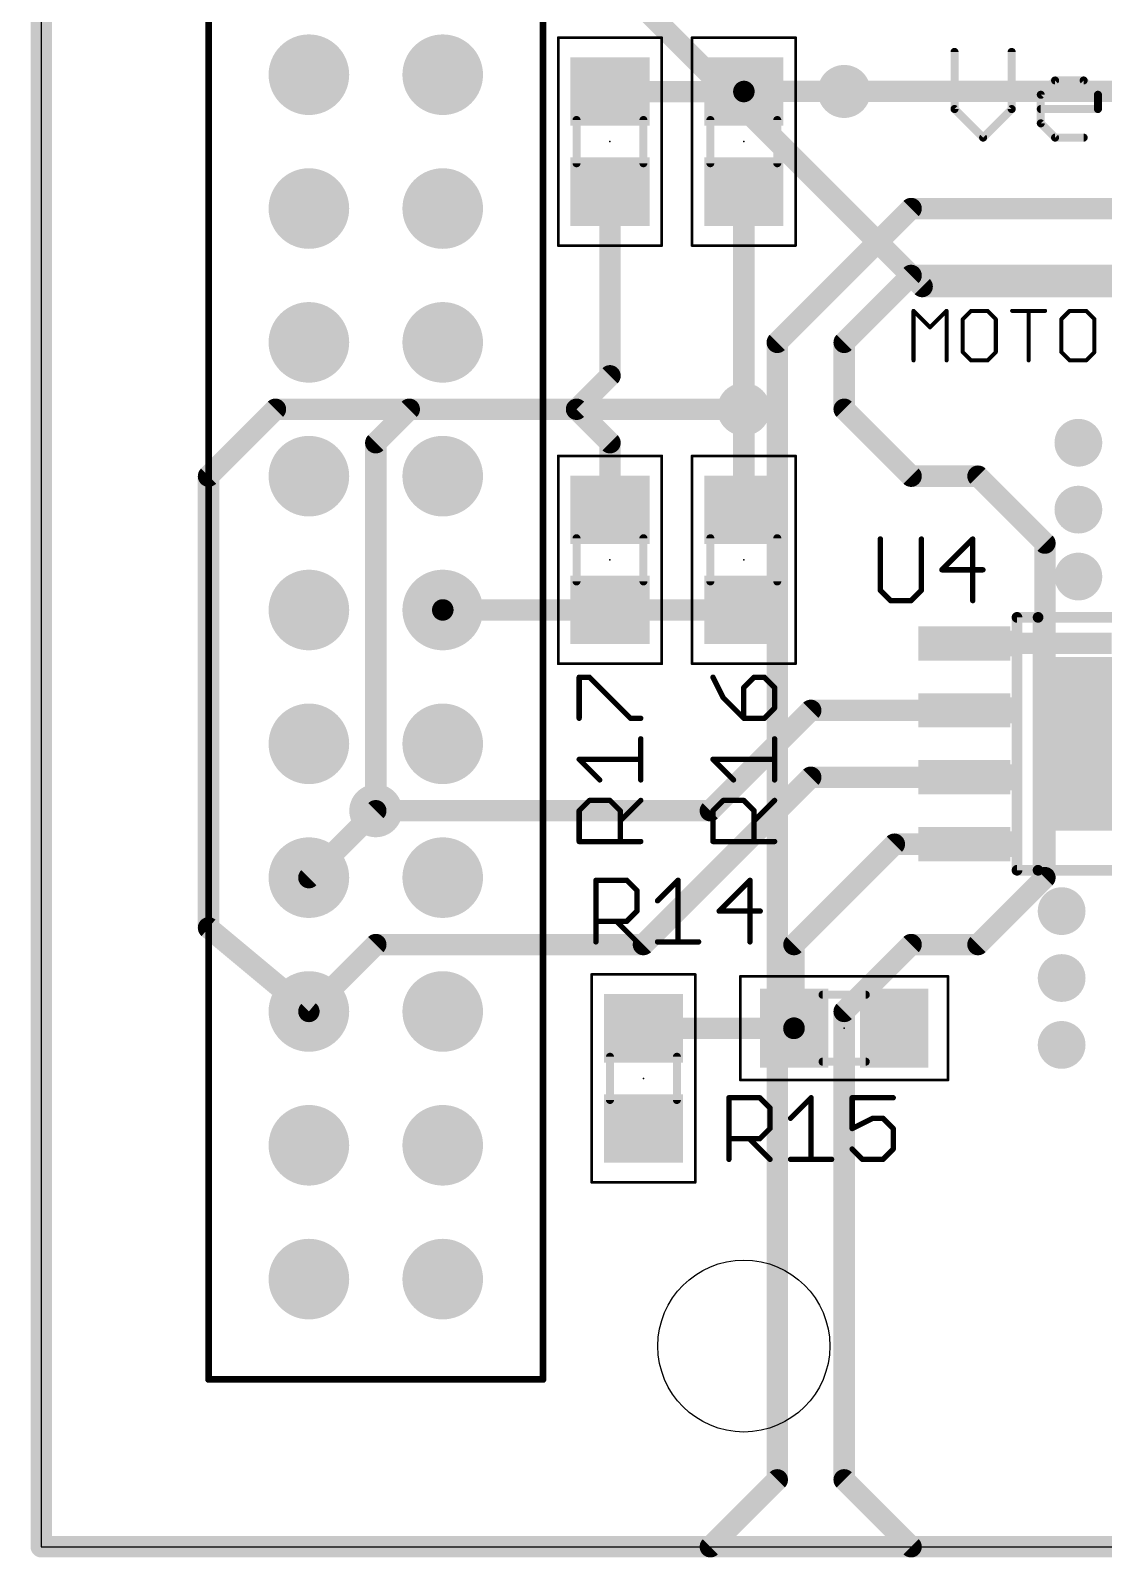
# Model space of a CAD drawing. Extents: x -0.01 to 2.71, y -0.01 to 2.3.
# Drawn here: x -0.008 to 0.794, y -0.008 to 1.133 of the extents above; entities that cross this region are included whole.
import ezdxf

# ---------------------------------------------------------------- set-up
doc = ezdxf.new("R2010")
doc.units = 0
for name, color, linetype in [('1', 22, 'CONTINUOUS'), ('16', 175, 'CONTINUOUS'), ('17', 82, 'CONTINUOUS'), ('18', 82, 'CONTINUOUS'), ('20', 7, 'CONTINUOUS'), ('21', 253, 'CONTINUOUS'), ('23', 7, 'CONTINUOUS'), ('25', 253, 'CONTINUOUS'), ('39', 22, 'CONTINUOUS'), ('51', 253, 'CONTINUOUS')]:
    doc.layers.add(name, color=color, linetype=linetype)

# ---------------------------------------------------------------- blocks, each defined once
blk = doc.blocks.new('ROUNDP')
at = {"const_width": 0.5}
blk.add_lwpolyline([(0, -0.25, 1), (0, 0.25, 1), (0, -0.25)], format="xyb", dxfattribs=at)
blk = doc.blocks.new('RECT')
blk.add_solid([(-0.5, -0.5), (0.5, -0.5), (-0.5, 0.5), (0.5, 0.5)])
blk = doc.blocks.new('ROUNDV')
at = {"const_width": 0.5}
blk.add_lwpolyline([(0, -0.25, 1), (0, 0.25, 1), (0, -0.25)], format="xyb", dxfattribs=at)

msp = doc.modelspace()

# ---------------------------------------------------------------- linework, layer by layer
at = {"layer": '1', "const_width": 0.016}
for points in [[(0, 0), (0, 2.25)], [(0.525, 1.087402), (0.425, 1.087402)], [(0.525, 1.087402), (0.525098, 1.0875)], [(0.525098, 1.0875), (0.6, 1.0875)], [(0.425, 0.875), (0.425, 1.012598)], [(0.525, 0.85), (0.525, 1.012598)], [(0.65, 1), (0.55, 0.9)], [(1.5, 1), (0.65, 1)], [(0.65, 0.95), (0.6, 0.9)], [(1.5, 0.95), (0.65, 0.95)], [(0.55, 0.9), (0.55, 0.05)], [(0.6, 0.9), (0.6, 0.85)], [(0.4, 0.85), (0.425, 0.875)], [(0.175, 0.85), (0.125, 0.8)], [(0.4, 0.85), (0.175, 0.85)], [(0.425, 0.825), (0.4, 0.85)], [(0.525, 0.774902), (0.525, 0.85)], [(0.6, 0.85), (0.65, 0.8)], [(0.425, 0.825), (0.425, 0.774902)], [(0.125, 0.8), (0.125, 0.4625)], [(0.65, 0.8), (0.7, 0.8)], [(0.7, 0.8), (0.75, 0.75)], [(0.75, 0.75), (0.75, 0.5)], [(0.3, 0.7), (0.300098, 0.700098)], [(0.300098, 0.700098), (0.425, 0.700098)], [(0.425, 0.700098), (0.525, 0.700098)], [(0.689764, 0.675), (0.8, 0.675)], [(0.5, 0.55), (0.575, 0.625)], [(0.575, 0.625), (0.689764, 0.625)], [(0.45, 0.45), (0.575, 0.575)], [(0.575, 0.575), (0.689764, 0.575)], [(0.25, 0.55), (0.5, 0.55)], [(0.5625, 0.45), (0.6375, 0.525)], [(0.6375, 0.525), (0.689764, 0.525)], [(0.75, 0.5), (0.7, 0.45)], [(0.125, 0.4625), (0.2, 0.4)], [(0.2, 0.4), (0.25, 0.45)], [(0.25, 0.45), (0.45, 0.45)], [(0.5625, 0.387598), (0.5625, 0.45)], [(0.65, 0.45), (0.6, 0.4)], [(0.7, 0.45), (0.65, 0.45)], [(0.6, 0.4), (0.6, 0.05)], [(0.562402, 0.387303), (0.45, 0.387402)], [(0.562598, 0.3875), (0.562402, 0.387303)], [(0.562598, 0.3875), (0.5625, 0.387598)], [(0.55, 0.05), (0.5, 0)], [(0.6, 0.05), (0.65, 0)], [(0.5, 0), (0, 0)], [(0.65, 0), (1.55, 0)]]:
    msp.add_lwpolyline(points, dxfattribs=at)
at = {"layer": '1', "const_width": 0.008}
for points in [[(0.425, 1.091402, 1), (0.425, 1.083402)], [(0.525098, 1.0915, 1), (0.525098, 1.0835)], [(0.527927, 1.084672, 1), (0.52227, 1.090328)], [(0.525, 1.083402, 1), (0.525, 1.091402)], [(0.6, 1.0835, 1), (0.6, 1.0915)], [(0.522172, 1.09023, 1), (0.527828, 1.084573)], [(0.429, 1.012598, 1), (0.421, 1.012598)], [(0.529, 1.012598, 1), (0.521, 1.012598)], [(0.65, 1.004, 1), (0.65, 0.996)], [(0.652828, 0.997172, 1), (0.647172, 1.002828)], [(0.65, 0.954, 1), (0.65, 0.946)], [(0.652828, 0.947172, 1), (0.647172, 0.952828)], [(0.554, 0.9, 1), (0.546, 0.9)], [(0.547172, 0.902828, 1), (0.552828, 0.897172)], [(0.604, 0.9, 1), (0.596, 0.9)], [(0.597172, 0.902828, 1), (0.602828, 0.897172)], [(0.421, 0.875, 1), (0.429, 0.875)], [(0.427828, 0.872172, 1), (0.422172, 0.877828)], [(0.175, 0.854, 1), (0.175, 0.846)], [(0.177828, 0.847172, 1), (0.172172, 0.852828)], [(0.402828, 0.852828, 1), (0.397172, 0.847172)], [(0.397172, 0.852828, 1), (0.402828, 0.847172)], [(0.4, 0.846, 1), (0.4, 0.854)], [(0.529, 0.85, 1), (0.521, 0.85)], [(0.602828, 0.852828, 1), (0.597172, 0.847172)], [(0.521, 0.85, 1), (0.529, 0.85)], [(0.596, 0.85, 1), (0.604, 0.85)], [(0.429, 0.825, 1), (0.421, 0.825)], [(0.422172, 0.822172, 1), (0.427828, 0.827828)], [(0.129, 0.8, 1), (0.121, 0.8)], [(0.122172, 0.802828, 1), (0.127828, 0.797172)], [(0.65, 0.804, 1), (0.65, 0.796)], [(0.647172, 0.797172, 1), (0.652828, 0.802828)], [(0.702828, 0.802828, 1), (0.697172, 0.797172)], [(0.7, 0.796, 1), (0.7, 0.804)], [(0.421, 0.774902, 1), (0.429, 0.774902)], [(0.521, 0.774902, 1), (0.529, 0.774902)], [(0.754, 0.75, 1), (0.746, 0.75)], [(0.747172, 0.747172, 1), (0.752828, 0.752828)], [(0.300098, 0.704098, 1), (0.300098, 0.696098)], [(0.302927, 0.69727, 1), (0.29727, 0.702927)], [(0.425, 0.704098, 1), (0.425, 0.696098)], [(0.425, 0.696098, 1), (0.425, 0.704098)], [(0.525, 0.696098, 1), (0.525, 0.704098)], [(0.297172, 0.702828, 1), (0.302828, 0.697172)], [(0.689764, 0.679, 1), (0.689764, 0.671)], [(0.575, 0.629, 1), (0.575, 0.621)], [(0.577828, 0.622172, 1), (0.572172, 0.627828)], [(0.689764, 0.621, 1), (0.689764, 0.629)], [(0.575, 0.579, 1), (0.575, 0.571)], [(0.577828, 0.572172, 1), (0.572172, 0.577828)], [(0.689764, 0.571, 1), (0.689764, 0.579)], [(0.25, 0.554, 1), (0.25, 0.546)], [(0.497172, 0.552828, 1), (0.502828, 0.547172)], [(0.5, 0.546, 1), (0.5, 0.554)], [(0.6375, 0.529, 1), (0.6375, 0.521)], [(0.640328, 0.522172, 1), (0.634672, 0.527828)], [(0.689764, 0.521, 1), (0.689764, 0.529)], [(0.746, 0.5, 1), (0.754, 0.5)], [(0.752828, 0.497172, 1), (0.747172, 0.502828)], [(0.127561, 0.465573, 1), (0.122439, 0.459427)], [(0.121, 0.4625, 1), (0.129, 0.4625)], [(0.25, 0.454, 1), (0.25, 0.446)], [(0.252828, 0.447172, 1), (0.247172, 0.452828)], [(0.447172, 0.452828, 1), (0.452828, 0.447172)], [(0.45, 0.446, 1), (0.45, 0.454)], [(0.5665, 0.45, 1), (0.5585, 0.45)], [(0.559672, 0.452828, 1), (0.565328, 0.447172)], [(0.65, 0.454, 1), (0.65, 0.446)], [(0.652828, 0.447172, 1), (0.647172, 0.452828)], [(0.697172, 0.452828, 1), (0.702828, 0.447172)], [(0.7, 0.446, 1), (0.7, 0.454)], [(0.197172, 0.402828, 1), (0.202828, 0.397172)], [(0.197439, 0.396927, 1), (0.202561, 0.403073)], [(0.604, 0.4, 1), (0.596, 0.4)], [(0.597172, 0.402828, 1), (0.602828, 0.397172)], [(0.450004, 0.391402, 1), (0.449996, 0.383402)], [(0.559573, 0.390132, 1), (0.56523, 0.384475)], [(0.565328, 0.390427, 1), (0.559672, 0.38477)], [(0.5585, 0.387598, 1), (0.5665, 0.387598)], [(0.565427, 0.384672, 1), (0.55977, 0.390328)], [(0.55977, 0.384672, 1), (0.565427, 0.390328)], [(0.562398, 0.383303, 1), (0.562405, 0.391303)], [(0.552828, 0.047172, 1), (0.547172, 0.052828)], [(0.602828, 0.052828, 1), (0.597172, 0.047172)], [(0.546, 0.05, 1), (0.554, 0.05)], [(0.596, 0.05, 1), (0.604, 0.05)], [(0, 0.004, 1), (0, -0.004)], [(-0.004, 0, 1), (0.004, 0)], [(0.497172, 0.002828, 1), (0.502828, -0.002828)], [(0.5, -0.004, 1), (0.5, 0.004)], [(0.65, 0.004, 1), (0.65, -0.004)], [(0.647172, -0.002828, 1), (0.652828, 0.002828)]]:
    msp.add_lwpolyline(points, format="xyb", dxfattribs=at)
at = {"layer": '16', "const_width": 0.016}
for points in [[(0, 0), (0, 2.25)], [(0.3, 1.3), (0.658268, 0.941732)], [(0.6, 1.0875), (1.875, 1.0875)], [(0.658268, 0.941732), (1.85, 0.941732)], [(0.275, 0.85), (0.25, 0.825)], [(0.525, 0.85), (0.275, 0.85)], [(0.25, 0.825), (0.25, 0.55)], [(0.2, 0.5), (0.25, 0.55)], [(2.7, 0), (0, 0)]]:
    msp.add_lwpolyline(points, dxfattribs=at)
at = {"layer": '16', "const_width": 0.008}
for points in [[(0.6, 1.0915, 1), (0.6, 1.0835)], [(0.658268, 0.945732, 1), (0.658268, 0.937732)], [(0.655439, 0.938904, 1), (0.661096, 0.944561)], [(0.275, 0.854, 1), (0.275, 0.846)], [(0.277828, 0.847172, 1), (0.272172, 0.852828)], [(0.525, 0.846, 1), (0.525, 0.854)], [(0.254, 0.825, 1), (0.246, 0.825)], [(0.247172, 0.827828, 1), (0.252828, 0.822172)], [(0.246, 0.55, 1), (0.254, 0.55)], [(0.252828, 0.547172, 1), (0.247172, 0.552828)], [(0.197172, 0.502828, 1), (0.202828, 0.497172)], [(0, 0.004, 1), (0, -0.004)], [(-0.004, 0, 1), (0.004, 0)]]:
    msp.add_lwpolyline(points, format="xyb", dxfattribs=at)
at = {"layer": '20'}
for p, q in [((0, 2.299508), (0, 0)), ((0, 0), (2.699213, 0))]:
    msp.add_line(p, q, dxfattribs=at)
msp.add_circle((0.525, 0.15), 0.06425, dxfattribs=at)
at = {"layer": '21'}
for points, const_width in [([(0.125, 0.125), (0.125, 2.175)], 0.005), ([(0.375, 2.175), (0.375, 0.125)], 0.005), ([(0.729134, 0.694488), (0.744882, 0.694488)], 0.008), ([(0.744882, 0.694488), (0.870866, 0.694488)], 0.008), ([(0.744882, 0.505512), (0.744882, 0.694488)], 0.008), ([(0.744882, 0.505512), (0.729134, 0.505512)], 0.008), ([(0.870866, 0.505512), (0.744882, 0.505512)], 0.008), ([(0.375, 0.125), (0.125, 0.125)], 0.005)]:
    msp.add_lwpolyline(points, dxfattribs=dict(at, const_width=const_width))
for points, const_width in [([(0.729134, 0.696488, 1), (0.729134, 0.692488)], 0.004), ([(0.744882, 0.696488, 1), (0.744882, 0.692488)], 0.004), ([(0.746882, 0.694488, 1), (0.742882, 0.694488)], 0.004), ([(0.744882, 0.692488, 1), (0.744882, 0.696488)], 0.004), ([(0.729134, 0.507512, 1), (0.729134, 0.503512)], 0.004), ([(0.744882, 0.507512, 1), (0.744882, 0.503512)], 0.004), ([(0.742882, 0.505512, 1), (0.746882, 0.505512)], 0.004), ([(0.744882, 0.503512, 1), (0.744882, 0.507512)], 0.004), ([(0.125, 0.12625, 1), (0.125, 0.12375)], 0.0025), ([(0.12375, 0.125, 1), (0.12625, 0.125)], 0.0025), ([(0.37375, 0.125, 1), (0.37625, 0.125)], 0.0025), ([(0.375, 0.12375, 1), (0.375, 0.12625)], 0.0025)]:
    msp.add_lwpolyline(points, format="xyb", dxfattribs=dict(at, const_width=const_width))
at = {"layer": '23'}
for p in [(0.425, 1.05), (0.525, 1.05), (0.425, 0.7375), (0.525, 0.7375), (0.6, 0.3875), (0.45, 0.35)]:
    msp.add_point(p, dxfattribs=at)
at = {"layer": '25', "const_width": 0.004}
for points in [[(0.627, 0.753039), (0.627, 0.714673)], [(0.657693, 0.714673), (0.657693, 0.753039)], [(0.696059, 0.753039), (0.673039, 0.73002)], [(0.696059, 0.707), (0.696059, 0.753039)], [(0.673039, 0.73002), (0.703732, 0.73002)], [(0.627, 0.714673), (0.634673, 0.707)], [(0.634673, 0.707), (0.65002, 0.707)], [(0.65002, 0.707), (0.657693, 0.714673)], [(0.401961, 0.619078), (0.401961, 0.649771)], [(0.401961, 0.649771), (0.409634, 0.649771)], [(0.409634, 0.649771), (0.440327, 0.619078)], [(0.501961, 0.649771), (0.509634, 0.634425)], [(0.532654, 0.649771), (0.52498, 0.642098)], [(0.540327, 0.649771), (0.532654, 0.649771)], [(0.548, 0.642098), (0.540327, 0.649771)], [(0.52498, 0.642098), (0.52498, 0.619078)], [(0.548, 0.626752), (0.548, 0.642098)], [(0.509634, 0.634425), (0.52498, 0.619078)], [(0.540327, 0.619078), (0.548, 0.626752)], [(0.440327, 0.619078), (0.448, 0.619078)], [(0.52498, 0.619078), (0.540327, 0.619078)], [(0.448, 0.573039), (0.448, 0.603732)], [(0.548, 0.573039), (0.548, 0.603732)], [(0.417307, 0.573039), (0.401961, 0.588386)], [(0.401961, 0.588386), (0.448, 0.588386)], [(0.517307, 0.573039), (0.501961, 0.588386)], [(0.501961, 0.588386), (0.548, 0.588386)], [(0.401961, 0.55002), (0.409634, 0.557693)], [(0.409634, 0.557693), (0.42498, 0.557693)], [(0.42498, 0.557693), (0.432654, 0.55002)], [(0.432654, 0.542346), (0.448, 0.557693)], [(0.501961, 0.55002), (0.509634, 0.557693)], [(0.509634, 0.557693), (0.52498, 0.557693)], [(0.52498, 0.557693), (0.532654, 0.55002)], [(0.532654, 0.542346), (0.548, 0.557693)], [(0.401961, 0.527), (0.401961, 0.55002)], [(0.432654, 0.55002), (0.432654, 0.527)], [(0.501961, 0.527), (0.501961, 0.55002)], [(0.532654, 0.55002), (0.532654, 0.527)], [(0.448, 0.527), (0.401961, 0.527)], [(0.548, 0.527), (0.501961, 0.527)], [(0.4145, 0.452), (0.4145, 0.498039)], [(0.4145, 0.498039), (0.43752, 0.498039)], [(0.43752, 0.498039), (0.445193, 0.490366)], [(0.445193, 0.490366), (0.445193, 0.47502)], [(0.460539, 0.482693), (0.475886, 0.498039)], [(0.475886, 0.498039), (0.475886, 0.452)], [(0.529598, 0.498039), (0.506578, 0.47502)], [(0.529598, 0.452), (0.529598, 0.498039)], [(0.43752, 0.467346), (0.4145, 0.467346)], [(0.429846, 0.467346), (0.445193, 0.452)], [(0.445193, 0.47502), (0.43752, 0.467346)], [(0.506578, 0.47502), (0.537271, 0.47502)], [(0.460539, 0.452), (0.491232, 0.452)], [(0.513882, 0.2895), (0.513882, 0.335539)], [(0.513882, 0.335539), (0.536902, 0.335539)], [(0.536902, 0.335539), (0.544575, 0.327866)], [(0.559921, 0.320193), (0.575268, 0.335539)], [(0.575268, 0.335539), (0.575268, 0.2895)], [(0.636653, 0.335539), (0.605961, 0.335539)], [(0.605961, 0.335539), (0.605961, 0.31252)], [(0.544575, 0.327866), (0.544575, 0.31252)], [(0.605961, 0.31252), (0.621307, 0.320193)], [(0.621307, 0.320193), (0.62898, 0.320193)], [(0.62898, 0.320193), (0.636653, 0.31252)], [(0.544575, 0.31252), (0.536902, 0.304846)], [(0.636653, 0.31252), (0.636653, 0.297173)], [(0.536902, 0.304846), (0.513882, 0.304846)], [(0.529228, 0.304846), (0.544575, 0.2895)], [(0.613634, 0.2895), (0.605961, 0.297173)], [(0.636653, 0.297173), (0.62898, 0.2895)], [(0.559921, 0.2895), (0.590614, 0.2895)], [(0.62898, 0.2895), (0.613634, 0.2895)]]:
    msp.add_lwpolyline(points, dxfattribs=at)
at = {"layer": '25', "const_width": 0.002}
for points in [[(0.628, 0.753039, 1), (0.626, 0.753039)], [(0.658693, 0.753039, 1), (0.656693, 0.753039)], [(0.697059, 0.753039, 1), (0.695059, 0.753039)], [(0.696766, 0.752332, 1), (0.695352, 0.753746)], [(0.673039, 0.73102, 1), (0.673039, 0.72902)], [(0.672332, 0.730727, 1), (0.673746, 0.729312)], [(0.703732, 0.72902, 1), (0.703732, 0.73102)], [(0.627707, 0.71538, 1), (0.626293, 0.713966)], [(0.626, 0.714673, 1), (0.628, 0.714673)], [(0.634673, 0.708, 1), (0.634673, 0.706)], [(0.633966, 0.706293, 1), (0.63538, 0.707707)], [(0.649312, 0.707707, 1), (0.650727, 0.706293)], [(0.65002, 0.706, 1), (0.65002, 0.708)], [(0.656693, 0.714673, 1), (0.658693, 0.714673)], [(0.6584, 0.713966, 1), (0.656986, 0.71538)], [(0.695059, 0.707, 1), (0.697059, 0.707)], [(0.402961, 0.649771, 1), (0.400961, 0.649771)], [(0.401961, 0.650771, 1), (0.401961, 0.648771)], [(0.410341, 0.650478, 1), (0.408927, 0.649064)], [(0.409634, 0.648771, 1), (0.409634, 0.650771)], [(0.502855, 0.650218, 1), (0.501066, 0.649324)], [(0.532654, 0.650771, 1), (0.532654, 0.648771)], [(0.533361, 0.649064, 1), (0.531947, 0.650478)], [(0.541034, 0.650478, 1), (0.53962, 0.649064)], [(0.540327, 0.648771, 1), (0.540327, 0.650771)], [(0.52598, 0.642098, 1), (0.52398, 0.642098)], [(0.524273, 0.642805, 1), (0.525688, 0.641391)], [(0.549, 0.642098, 1), (0.547, 0.642098)], [(0.547293, 0.641391, 1), (0.548707, 0.642805)], [(0.510341, 0.635132, 1), (0.508927, 0.633718)], [(0.50874, 0.633978, 1), (0.510528, 0.634872)], [(0.547, 0.626752, 1), (0.549, 0.626752)], [(0.548707, 0.626044, 1), (0.547293, 0.627459)], [(0.400961, 0.619078, 1), (0.402961, 0.619078)], [(0.440327, 0.620078, 1), (0.440327, 0.618078)], [(0.43962, 0.618371, 1), (0.441034, 0.619786)], [(0.448, 0.618078, 1), (0.448, 0.620078)], [(0.52498, 0.620078, 1), (0.52498, 0.618078)], [(0.52398, 0.619078, 1), (0.52598, 0.619078)], [(0.524273, 0.618371, 1), (0.525688, 0.619786)], [(0.53962, 0.619786, 1), (0.541034, 0.618371)], [(0.540327, 0.618078, 1), (0.540327, 0.620078)], [(0.449, 0.603732, 1), (0.447, 0.603732)], [(0.549, 0.603732, 1), (0.547, 0.603732)], [(0.402668, 0.589093, 1), (0.401254, 0.587678)], [(0.401961, 0.589386, 1), (0.401961, 0.587386)], [(0.448, 0.587386, 1), (0.448, 0.589386)], [(0.502668, 0.589093, 1), (0.501254, 0.587678)], [(0.501961, 0.589386, 1), (0.501961, 0.587386)], [(0.548, 0.587386, 1), (0.548, 0.589386)], [(0.4166, 0.572332, 1), (0.418014, 0.573746)], [(0.447, 0.573039, 1), (0.449, 0.573039)], [(0.5166, 0.572332, 1), (0.518014, 0.573746)], [(0.547, 0.573039, 1), (0.549, 0.573039)], [(0.409634, 0.558693, 1), (0.409634, 0.556693)], [(0.410341, 0.556986, 1), (0.408927, 0.5584)], [(0.425688, 0.5584, 1), (0.424273, 0.556986)], [(0.42498, 0.556693, 1), (0.42498, 0.558693)], [(0.448707, 0.556986, 1), (0.447293, 0.5584)], [(0.509634, 0.558693, 1), (0.509634, 0.556693)], [(0.510341, 0.556986, 1), (0.508927, 0.5584)], [(0.525688, 0.5584, 1), (0.524273, 0.556986)], [(0.52498, 0.556693, 1), (0.52498, 0.558693)], [(0.548707, 0.556986, 1), (0.547293, 0.5584)], [(0.402961, 0.55002, 1), (0.400961, 0.55002)], [(0.401254, 0.550727, 1), (0.402668, 0.549312)], [(0.433654, 0.55002, 1), (0.431654, 0.55002)], [(0.431947, 0.549312, 1), (0.433361, 0.550727)], [(0.502961, 0.55002, 1), (0.500961, 0.55002)], [(0.501254, 0.550727, 1), (0.502668, 0.549312)], [(0.533654, 0.55002, 1), (0.531654, 0.55002)], [(0.531947, 0.549312, 1), (0.533361, 0.550727)], [(0.431947, 0.543053, 1), (0.433361, 0.541639)], [(0.531947, 0.543053, 1), (0.533361, 0.541639)], [(0.401961, 0.528, 1), (0.401961, 0.526)], [(0.400961, 0.527, 1), (0.402961, 0.527)], [(0.431654, 0.527, 1), (0.433654, 0.527)], [(0.448, 0.526, 1), (0.448, 0.528)], [(0.501961, 0.528, 1), (0.501961, 0.526)], [(0.500961, 0.527, 1), (0.502961, 0.527)], [(0.531654, 0.527, 1), (0.533654, 0.527)], [(0.548, 0.526, 1), (0.548, 0.528)], [(0.4155, 0.498039, 1), (0.4135, 0.498039)], [(0.4145, 0.499039, 1), (0.4145, 0.497039)], [(0.438227, 0.498746, 1), (0.436812, 0.497332)], [(0.43752, 0.497039, 1), (0.43752, 0.499039)], [(0.446193, 0.490366, 1), (0.444193, 0.490366)], [(0.444486, 0.489659, 1), (0.4459, 0.491073)], [(0.476886, 0.498039, 1), (0.474886, 0.498039)], [(0.476593, 0.497332, 1), (0.475178, 0.498746)], [(0.530598, 0.498039, 1), (0.528598, 0.498039)], [(0.530305, 0.497332, 1), (0.528891, 0.498746)], [(0.459832, 0.4834, 1), (0.461246, 0.481986)], [(0.4145, 0.468346, 1), (0.4145, 0.466346)], [(0.430553, 0.468053, 1), (0.429139, 0.466639)], [(0.436812, 0.468053, 1), (0.438227, 0.466639)], [(0.43752, 0.466346, 1), (0.43752, 0.468346)], [(0.444193, 0.47502, 1), (0.446193, 0.47502)], [(0.4459, 0.474312, 1), (0.444486, 0.475727)], [(0.506578, 0.47602, 1), (0.506578, 0.47402)], [(0.505871, 0.475727, 1), (0.507286, 0.474312)], [(0.537271, 0.47402, 1), (0.537271, 0.47602)], [(0.4135, 0.452, 1), (0.4155, 0.452)], [(0.444486, 0.451293, 1), (0.4459, 0.452707)], [(0.460539, 0.453, 1), (0.460539, 0.451)], [(0.474886, 0.452, 1), (0.476886, 0.452)], [(0.491232, 0.451, 1), (0.491232, 0.453)], [(0.528598, 0.452, 1), (0.530598, 0.452)], [(0.514882, 0.335539, 1), (0.512882, 0.335539)], [(0.513882, 0.336539, 1), (0.513882, 0.334539)], [(0.537609, 0.336246, 1), (0.536194, 0.334832)], [(0.536902, 0.334539, 1), (0.536902, 0.336539)], [(0.576268, 0.335539, 1), (0.574268, 0.335539)], [(0.575975, 0.334832, 1), (0.57456, 0.336246)], [(0.605961, 0.336539, 1), (0.605961, 0.334539)], [(0.606961, 0.335539, 1), (0.604961, 0.335539)], [(0.636653, 0.334539, 1), (0.636653, 0.336539)], [(0.545575, 0.327866, 1), (0.543575, 0.327866)], [(0.543868, 0.327159, 1), (0.545282, 0.328573)], [(0.559214, 0.3209, 1), (0.560628, 0.319486)], [(0.621307, 0.321193, 1), (0.621307, 0.319193)], [(0.621754, 0.319298, 1), (0.62086, 0.321087)], [(0.629687, 0.3209, 1), (0.628273, 0.319486)], [(0.62898, 0.319193, 1), (0.62898, 0.321193)], [(0.543575, 0.31252, 1), (0.545575, 0.31252)], [(0.545282, 0.311812, 1), (0.543868, 0.313227)], [(0.605513, 0.313414, 1), (0.606408, 0.311625)], [(0.604961, 0.31252, 1), (0.606961, 0.31252)], [(0.637653, 0.31252, 1), (0.635653, 0.31252)], [(0.635946, 0.311812, 1), (0.63736, 0.313227)], [(0.513882, 0.305846, 1), (0.513882, 0.303846)], [(0.529935, 0.305553, 1), (0.528521, 0.304139)], [(0.536194, 0.305553, 1), (0.537609, 0.304139)], [(0.536902, 0.303846, 1), (0.536902, 0.305846)], [(0.606668, 0.29788, 1), (0.605253, 0.296466)], [(0.635653, 0.297173, 1), (0.637653, 0.297173)], [(0.63736, 0.296466, 1), (0.635946, 0.29788)], [(0.512882, 0.2895, 1), (0.514882, 0.2895)], [(0.543868, 0.288793, 1), (0.545282, 0.290207)], [(0.559921, 0.2905, 1), (0.559921, 0.2885)], [(0.574268, 0.2895, 1), (0.576268, 0.2895)], [(0.590614, 0.2885, 1), (0.590614, 0.2905)], [(0.613634, 0.2905, 1), (0.613634, 0.2885)], [(0.612927, 0.288793, 1), (0.614341, 0.290207)], [(0.628273, 0.290207, 1), (0.629687, 0.288793)], [(0.62898, 0.2885, 1), (0.62898, 0.2905)]]:
    msp.add_lwpolyline(points, format="xyb", dxfattribs=at)
at = {"layer": '39', "const_width": 0.002}
for points in [[(0.386299, 0.972323), (0.386299, 1.127677)], [(0.386299, 1.127677), (0.463701, 1.127677)], [(0.463701, 1.127677), (0.463701, 0.972323)], [(0.486299, 0.972323), (0.486299, 1.127677)], [(0.486299, 1.127677), (0.563701, 1.127677)], [(0.563701, 1.127677), (0.563701, 0.972323)], [(0.463701, 0.972323), (0.386299, 0.972323)], [(0.563701, 0.972323), (0.486299, 0.972323)], [(0.386299, 0.659823), (0.386299, 0.815177)], [(0.386299, 0.815177), (0.463701, 0.815177)], [(0.463701, 0.815177), (0.463701, 0.659823)], [(0.486299, 0.659823), (0.486299, 0.815177)], [(0.486299, 0.815177), (0.563701, 0.815177)], [(0.563701, 0.815177), (0.563701, 0.659823)], [(0.463701, 0.659823), (0.386299, 0.659823)], [(0.563701, 0.659823), (0.486299, 0.659823)], [(0.411299, 0.272323), (0.411299, 0.427677)], [(0.411299, 0.427677), (0.488701, 0.427677)], [(0.488701, 0.427677), (0.488701, 0.272323)], [(0.522323, 0.348799), (0.522323, 0.426201)], [(0.522323, 0.426201), (0.677677, 0.426201)], [(0.677677, 0.426201), (0.677677, 0.348799)], [(0.677677, 0.348799), (0.522323, 0.348799)], [(0.488701, 0.272323), (0.411299, 0.272323)]]:
    msp.add_lwpolyline(points, dxfattribs=at)
at = {"layer": '39', "const_width": 0.001}
for points in [[(0.386799, 1.127677, 1), (0.385799, 1.127677)], [(0.386299, 1.128177, 1), (0.386299, 1.127177)], [(0.464201, 1.127677, 1), (0.463201, 1.127677)], [(0.463701, 1.127177, 1), (0.463701, 1.128177)], [(0.486799, 1.127677, 1), (0.485799, 1.127677)], [(0.486299, 1.128177, 1), (0.486299, 1.127177)], [(0.564201, 1.127677, 1), (0.563201, 1.127677)], [(0.563701, 1.127177, 1), (0.563701, 1.128177)], [(0.386299, 0.972823, 1), (0.386299, 0.971823)], [(0.385799, 0.972323, 1), (0.386799, 0.972323)], [(0.463201, 0.972323, 1), (0.464201, 0.972323)], [(0.463701, 0.971823, 1), (0.463701, 0.972823)], [(0.486299, 0.972823, 1), (0.486299, 0.971823)], [(0.485799, 0.972323, 1), (0.486799, 0.972323)], [(0.563201, 0.972323, 1), (0.564201, 0.972323)], [(0.563701, 0.971823, 1), (0.563701, 0.972823)], [(0.386799, 0.815177, 1), (0.385799, 0.815177)], [(0.386299, 0.815677, 1), (0.386299, 0.814677)], [(0.464201, 0.815177, 1), (0.463201, 0.815177)], [(0.463701, 0.814677, 1), (0.463701, 0.815677)], [(0.486799, 0.815177, 1), (0.485799, 0.815177)], [(0.486299, 0.815677, 1), (0.486299, 0.814677)], [(0.564201, 0.815177, 1), (0.563201, 0.815177)], [(0.563701, 0.814677, 1), (0.563701, 0.815677)], [(0.386299, 0.660323, 1), (0.386299, 0.659323)], [(0.385799, 0.659823, 1), (0.386799, 0.659823)], [(0.463201, 0.659823, 1), (0.464201, 0.659823)], [(0.463701, 0.659323, 1), (0.463701, 0.660323)], [(0.486299, 0.660323, 1), (0.486299, 0.659323)], [(0.485799, 0.659823, 1), (0.486799, 0.659823)], [(0.563201, 0.659823, 1), (0.564201, 0.659823)], [(0.563701, 0.659323, 1), (0.563701, 0.660323)], [(0.411799, 0.427677, 1), (0.410799, 0.427677)], [(0.411299, 0.428177, 1), (0.411299, 0.427177)], [(0.489201, 0.427677, 1), (0.488201, 0.427677)], [(0.488701, 0.427177, 1), (0.488701, 0.428177)], [(0.522823, 0.426201, 1), (0.521823, 0.426201)], [(0.522323, 0.426701, 1), (0.522323, 0.425701)], [(0.678177, 0.426201, 1), (0.677177, 0.426201)], [(0.677677, 0.425701, 1), (0.677677, 0.426701)], [(0.522323, 0.349299, 1), (0.522323, 0.348299)], [(0.521823, 0.348799, 1), (0.522823, 0.348799)], [(0.677177, 0.348799, 1), (0.678177, 0.348799)], [(0.677677, 0.348299, 1), (0.677677, 0.349299)], [(0.411299, 0.272823, 1), (0.411299, 0.271823)], [(0.410799, 0.272323, 1), (0.411799, 0.272323)], [(0.488201, 0.272323, 1), (0.489201, 0.272323)], [(0.488701, 0.271823, 1), (0.488701, 0.272823)]]:
    msp.add_lwpolyline(points, format="xyb", dxfattribs=at)
at = {"layer": '51'}
for points, const_width in [([(0.682461, 1.117055), (0.682461, 1.074352)], 0.006), ([(0.725164, 1.074352), (0.725164, 1.117055)], 0.006), ([(0.746916, 1.085027), (0.757592, 1.095703)], 0.006), ([(0.757592, 1.095703), (0.778943, 1.095703)], 0.006), ([(0.778943, 1.095703), (0.789619, 1.085027)], 0.006), ([(0.746916, 1.063676), (0.746916, 1.085027)], 0.006), ([(0.789619, 1.085027), (0.789619, 1.074352)], 0.006), ([(0.682461, 1.074352), (0.703813, 1.053)], 0.006), ([(0.703813, 1.053), (0.725164, 1.074352)], 0.006), ([(0.789619, 1.074352), (0.746916, 1.074352)], 0.006), ([(0.4, 1.033858), (0.4, 1.066142)], 0.006), ([(0.45, 1.033858), (0.45, 1.066142)], 0.006), ([(0.5, 1.033858), (0.5, 1.066142)], 0.006), ([(0.55, 1.033858), (0.55, 1.066142)], 0.006), ([(0.757592, 1.053), (0.746916, 1.063676)], 0.006), ([(0.778943, 1.053), (0.757592, 1.053)], 0.006), ([(0.651803, 0.8865), (0.651803, 0.923532)], 0.003), ([(0.651803, 0.923532), (0.664147, 0.911188)], 0.003), ([(0.664147, 0.911188), (0.676491, 0.923532)], 0.003), ([(0.676491, 0.923532), (0.676491, 0.8865)], 0.003), ([(0.694806, 0.923532), (0.688634, 0.91736)], 0.003), ([(0.70715, 0.923532), (0.694806, 0.923532)], 0.003), ([(0.713322, 0.91736), (0.70715, 0.923532)], 0.003), ([(0.725466, 0.923532), (0.750154, 0.923532)], 0.003), ([(0.73781, 0.8865), (0.73781, 0.923532)], 0.003), ([(0.768469, 0.923532), (0.762297, 0.91736)], 0.003), ([(0.780813, 0.923532), (0.768469, 0.923532)], 0.003), ([(0.786985, 0.91736), (0.780813, 0.923532)], 0.003), ([(0.688634, 0.91736), (0.688634, 0.892672)], 0.003), ([(0.713322, 0.892672), (0.713322, 0.91736)], 0.003), ([(0.762297, 0.91736), (0.762297, 0.892672)], 0.003), ([(0.786985, 0.892672), (0.786985, 0.91736)], 0.003), ([(0.688634, 0.892672), (0.694806, 0.8865)], 0.003), ([(0.70715, 0.8865), (0.713322, 0.892672)], 0.003), ([(0.762297, 0.892672), (0.768469, 0.8865)], 0.003), ([(0.780813, 0.8865), (0.786985, 0.892672)], 0.003), ([(0.694806, 0.8865), (0.70715, 0.8865)], 0.003), ([(0.768469, 0.8865), (0.780813, 0.8865)], 0.003), ([(0.4, 0.721358), (0.4, 0.753642)], 0.006), ([(0.45, 0.721358), (0.45, 0.753642)], 0.006), ([(0.5, 0.721358), (0.5, 0.753642)], 0.006), ([(0.55, 0.721358), (0.55, 0.753642)], 0.006), ([(0.729134, 0.505512), (0.729134, 0.694488)], 0.008), ([(0.616142, 0.4125), (0.583858, 0.4125)], 0.006), ([(0.425, 0.366142), (0.425, 0.333858)], 0.006), ([(0.475, 0.366142), (0.475, 0.333858)], 0.006), ([(0.616142, 0.3625), (0.583858, 0.3625)], 0.006)]:
    msp.add_lwpolyline(points, dxfattribs=dict(at, const_width=const_width))
for points, const_width in [([(0.683961, 1.117055, 1), (0.680961, 1.117055)], 0.003), ([(0.726664, 1.117055, 1), (0.723664, 1.117055)], 0.003), ([(0.757592, 1.097203, 1), (0.757592, 1.094203)], 0.003), ([(0.758652, 1.094642, 1), (0.756531, 1.096764)], 0.003), ([(0.780004, 1.096764, 1), (0.777883, 1.094642)], 0.003), ([(0.778943, 1.094203, 1), (0.778943, 1.097203)], 0.003), ([(0.748416, 1.085027, 1), (0.745416, 1.085027)], 0.003), ([(0.745855, 1.086088, 1), (0.747977, 1.083967)], 0.003), ([(0.791119, 1.085027, 1), (0.788119, 1.085027)], 0.003), ([(0.788559, 1.083967, 1), (0.79068, 1.086088)], 0.003), ([(0.683522, 1.075412, 1), (0.6814, 1.073291)], 0.003), ([(0.680961, 1.074352, 1), (0.683961, 1.074352)], 0.003), ([(0.723664, 1.074352, 1), (0.726664, 1.074352)], 0.003), ([(0.726225, 1.073291, 1), (0.724104, 1.075412)], 0.003), ([(0.746916, 1.075852, 1), (0.746916, 1.072852)], 0.003), ([(0.788119, 1.074352, 1), (0.791119, 1.074352)], 0.003), ([(0.789619, 1.072852, 1), (0.789619, 1.075852)], 0.003), ([(0.4015, 1.066142, 1), (0.3985, 1.066142)], 0.003), ([(0.4515, 1.066142, 1), (0.4485, 1.066142)], 0.003), ([(0.5015, 1.066142, 1), (0.4985, 1.066142)], 0.003), ([(0.5515, 1.066142, 1), (0.5485, 1.066142)], 0.003), ([(0.747977, 1.064736, 1), (0.745855, 1.062615)], 0.003), ([(0.745416, 1.063676, 1), (0.748416, 1.063676)], 0.003), ([(0.702752, 1.054061, 1), (0.704873, 1.051939)], 0.003), ([(0.702752, 1.051939, 1), (0.704873, 1.054061)], 0.003), ([(0.757592, 1.0545, 1), (0.757592, 1.0515)], 0.003), ([(0.756531, 1.051939, 1), (0.758652, 1.054061)], 0.003), ([(0.778943, 1.0515, 1), (0.778943, 1.0545)], 0.003), ([(0.3985, 1.033858, 1), (0.4015, 1.033858)], 0.003), ([(0.4485, 1.033858, 1), (0.4515, 1.033858)], 0.003), ([(0.4985, 1.033858, 1), (0.5015, 1.033858)], 0.003), ([(0.5485, 1.033858, 1), (0.5515, 1.033858)], 0.003), ([(0.652553, 0.923532, 1), (0.651053, 0.923532)], 0.0015), ([(0.652333, 0.924062, 1), (0.651273, 0.923001)], 0.0015), ([(0.677241, 0.923532, 1), (0.675741, 0.923532)], 0.0015), ([(0.677021, 0.923001, 1), (0.67596, 0.924062)], 0.0015), ([(0.694806, 0.924282, 1), (0.694806, 0.922782)], 0.0015), ([(0.695337, 0.923001, 1), (0.694276, 0.924062)], 0.0015), ([(0.70768, 0.924062, 1), (0.70662, 0.923001)], 0.0015), ([(0.70715, 0.922782, 1), (0.70715, 0.924282)], 0.0015), ([(0.725466, 0.924282, 1), (0.725466, 0.922782)], 0.0015), ([(0.73856, 0.923532, 1), (0.73706, 0.923532)], 0.0015), ([(0.750154, 0.922782, 1), (0.750154, 0.924282)], 0.0015), ([(0.768469, 0.924282, 1), (0.768469, 0.922782)], 0.0015), ([(0.768999, 0.923001, 1), (0.767939, 0.924062)], 0.0015), ([(0.781343, 0.924062, 1), (0.780283, 0.923001)], 0.0015), ([(0.780813, 0.922782, 1), (0.780813, 0.924282)], 0.0015), ([(0.689384, 0.91736, 1), (0.687884, 0.91736)], 0.0015), ([(0.688104, 0.91789, 1), (0.689165, 0.916829)], 0.0015), ([(0.714072, 0.91736, 1), (0.712572, 0.91736)], 0.0015), ([(0.712792, 0.916829, 1), (0.713852, 0.91789)], 0.0015), ([(0.763047, 0.91736, 1), (0.761547, 0.91736)], 0.0015), ([(0.761767, 0.91789, 1), (0.762828, 0.916829)], 0.0015), ([(0.787735, 0.91736, 1), (0.786235, 0.91736)], 0.0015), ([(0.786455, 0.916829, 1), (0.787515, 0.91789)], 0.0015), ([(0.663616, 0.911718, 1), (0.664677, 0.910657)], 0.0015), ([(0.663616, 0.910657, 1), (0.664677, 0.911718)], 0.0015), ([(0.687884, 0.892672, 1), (0.689384, 0.892672)], 0.0015), ([(0.689165, 0.893202, 1), (0.688104, 0.892142)], 0.0015), ([(0.712572, 0.892672, 1), (0.714072, 0.892672)], 0.0015), ([(0.713852, 0.892142, 1), (0.712792, 0.893202)], 0.0015), ([(0.761547, 0.892672, 1), (0.763047, 0.892672)], 0.0015), ([(0.762828, 0.893202, 1), (0.761767, 0.892142)], 0.0015), ([(0.786235, 0.892672, 1), (0.787735, 0.892672)], 0.0015), ([(0.787515, 0.892142, 1), (0.786455, 0.893202)], 0.0015), ([(0.651053, 0.8865, 1), (0.652553, 0.8865)], 0.0015), ([(0.675741, 0.8865, 1), (0.677241, 0.8865)], 0.0015), ([(0.694806, 0.88725, 1), (0.694806, 0.88575)], 0.0015), ([(0.694276, 0.88597, 1), (0.695337, 0.88703)], 0.0015), ([(0.70662, 0.88703, 1), (0.70768, 0.88597)], 0.0015), ([(0.70715, 0.88575, 1), (0.70715, 0.88725)], 0.0015), ([(0.73706, 0.8865, 1), (0.73856, 0.8865)], 0.0015), ([(0.768469, 0.88725, 1), (0.768469, 0.88575)], 0.0015), ([(0.767939, 0.88597, 1), (0.768999, 0.88703)], 0.0015), ([(0.780283, 0.88703, 1), (0.781343, 0.88597)], 0.0015), ([(0.780813, 0.88575, 1), (0.780813, 0.88725)], 0.0015), ([(0.4015, 0.753642, 1), (0.3985, 0.753642)], 0.003), ([(0.4515, 0.753642, 1), (0.4485, 0.753642)], 0.003), ([(0.5015, 0.753642, 1), (0.4985, 0.753642)], 0.003), ([(0.5515, 0.753642, 1), (0.5485, 0.753642)], 0.003), ([(0.3985, 0.721358, 1), (0.4015, 0.721358)], 0.003), ([(0.4485, 0.721358, 1), (0.4515, 0.721358)], 0.003), ([(0.4985, 0.721358, 1), (0.5015, 0.721358)], 0.003), ([(0.5485, 0.721358, 1), (0.5515, 0.721358)], 0.003), ([(0.731134, 0.694488, 1), (0.727134, 0.694488)], 0.004), ([(0.727134, 0.505512, 1), (0.731134, 0.505512)], 0.004), ([(0.583858, 0.414, 1), (0.583858, 0.411)], 0.003), ([(0.616142, 0.411, 1), (0.616142, 0.414)], 0.003), ([(0.4265, 0.366142, 1), (0.4235, 0.366142)], 0.003), ([(0.4765, 0.366142, 1), (0.4735, 0.366142)], 0.003), ([(0.583858, 0.364, 1), (0.583858, 0.361)], 0.003), ([(0.616142, 0.361, 1), (0.616142, 0.364)], 0.003), ([(0.4235, 0.333858, 1), (0.4265, 0.333858)], 0.003), ([(0.4735, 0.333858, 1), (0.4765, 0.333858)], 0.003)]:
    msp.add_lwpolyline(points, format="xyb", dxfattribs=dict(at, const_width=const_width))

# ---------------------------------------------------------------- block references
at = {"layer": '1'}
for p, xscale, yscale, rotation in [((0.425, 1.087402), 0.051181, 0.059055, 90), ((0.525, 1.087402), 0.051181, 0.059055, 90), ((0.425, 1.012598), 0.051181, 0.059055, 90), ((0.525, 1.012598), 0.051181, 0.059055, 90), ((0.425, 0.774902), 0.051181, 0.059055, 90), ((0.525, 0.774902), 0.051181, 0.059055, 90), ((0.425, 0.700098), 0.051181, 0.059055, 90), ((0.525, 0.700098), 0.051181, 0.059055, 90), ((0.689764, 0.675), 0.025591, 0.068898, 270), ((0.8, 0.6), 0.129921, 0.094882, 270), ((0.689764, 0.625), 0.025591, 0.068898, 270), ((0.689764, 0.575), 0.025591, 0.068898, 270), ((0.689764, 0.525), 0.025591, 0.068898, 270), ((0.45, 0.387402), 0.051181, 0.059055, 270), ((0.562598, 0.3875), 0.051181, 0.059055, 180), ((0.637402, 0.3875), 0.051181, 0.059055, 180), ((0.45, 0.312598), 0.051181, 0.059055, 270)]:
    msp.add_blockref('RECT', p, dxfattribs=dict(at, xscale=xscale, yscale=yscale, rotation=rotation))
at = {"layer": '17', "xscale": 0.060236, "yscale": 0.060236}
for p in [(0.2, 1.1), (0.2, 1.1), (0.3, 1.1), (0.3, 1.1), (0.2, 1), (0.2, 1), (0.3, 1), (0.3, 1), (0.2, 0.9), (0.2, 0.9), (0.3, 0.9), (0.3, 0.9), (0.2, 0.8), (0.2, 0.8), (0.3, 0.8), (0.3, 0.8), (0.2, 0.7), (0.2, 0.7), (0.3, 0.7), (0.3, 0.7), (0.2, 0.6), (0.2, 0.6), (0.3, 0.6), (0.3, 0.6), (0.2, 0.5), (0.2, 0.5), (0.3, 0.5), (0.3, 0.5), (0.2, 0.4), (0.2, 0.4), (0.3, 0.4), (0.3, 0.4), (0.2, 0.3), (0.2, 0.3), (0.3, 0.3), (0.3, 0.3), (0.2, 0.2), (0.2, 0.2), (0.3, 0.2), (0.3, 0.2)]:
    msp.add_blockref('ROUNDP', p, dxfattribs=at)
at = {"layer": '18'}
for p, xscale, yscale in [((0.6, 1.0875), 0.039622, 0.039622), ((0.6, 1.0875), 0.039622, 0.039622), ((0.525, 0.85), 0.039622, 0.039622), ((0.525, 0.85), 0.039622, 0.039622), ((0.775, 0.825), 0.035685, 0.035685), ((0.775, 0.825), 0.035685, 0.035685), ((0.775, 0.775), 0.035685, 0.035685), ((0.775, 0.775), 0.035685, 0.035685), ((0.775, 0.725), 0.035685, 0.035685), ((0.775, 0.725), 0.035685, 0.035685), ((0.775, 0.6375), 0.035685, 0.035685), ((0.775, 0.6375), 0.035685, 0.035685), ((0.775, 0.5625), 0.035685, 0.035685), ((0.775, 0.5625), 0.035685, 0.035685), ((0.25, 0.55), 0.039622, 0.039622), ((0.25, 0.55), 0.039622, 0.039622), ((0.7625, 0.475), 0.035685, 0.035685), ((0.7625, 0.475), 0.035685, 0.035685), ((0.7625, 0.425), 0.035685, 0.035685), ((0.7625, 0.425), 0.035685, 0.035685), ((0.7625, 0.375), 0.035685, 0.035685), ((0.7625, 0.375), 0.035685, 0.035685)]:
    msp.add_blockref('ROUNDV', p, dxfattribs=dict(at, xscale=xscale, yscale=yscale))
at = {"layer": '51'}
for p, xscale, yscale, rotation in [((0.424941, 1.078795), 0.025591, 0.055118, 90), ((0.524941, 1.078795), 0.025591, 0.055118, 90), ((0.424941, 1.020795), 0.025591, 0.055118, 90), ((0.524941, 1.020795), 0.025591, 0.055118, 90), ((0.424941, 0.766295), 0.025591, 0.055118, 90), ((0.524941, 0.766295), 0.025591, 0.055118, 90), ((0.424941, 0.708295), 0.025591, 0.055118, 90), ((0.524941, 0.708295), 0.025591, 0.055118, 90), ((0.703543, 0.675), 0.019291, 0.043307, 270), ((0.703543, 0.625), 0.019291, 0.043307, 270), ((0.703543, 0.575), 0.019291, 0.043307, 270), ((0.703543, 0.525), 0.019291, 0.043307, 270), ((0.571205, 0.387441), 0.025591, 0.055118, 180), ((0.629205, 0.387441), 0.025591, 0.055118, 180), ((0.450059, 0.379205), 0.025591, 0.055118, 270), ((0.450059, 0.321205), 0.025591, 0.055118, 270)]:
    msp.add_blockref('RECT', p, dxfattribs=dict(at, xscale=xscale, yscale=yscale, rotation=rotation))

doc.saveas('drawing.dxf')
